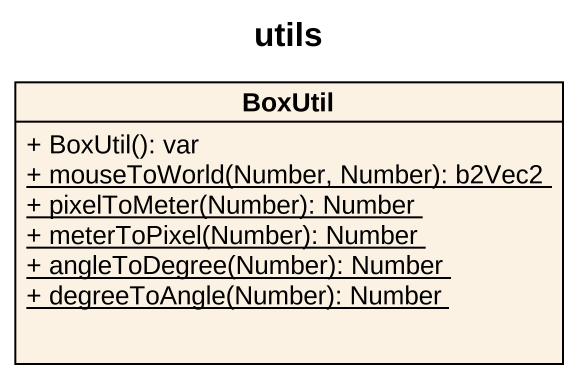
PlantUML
@startuml
title utils
hide circle
hide empty members
skinparam classAttributeIconSize 0
class BoxUtil {
  + BoxUtil(): var
  {static} + mouseToWorld(Number, Number): b2Vec2
  {static} + pixelToMeter(Number): Number
  {static} + meterToPixel(Number): Number
  {static} + angleToDegree(Number): Number
  {static} + degreeToAngle(Number): Number
}
@enduml
